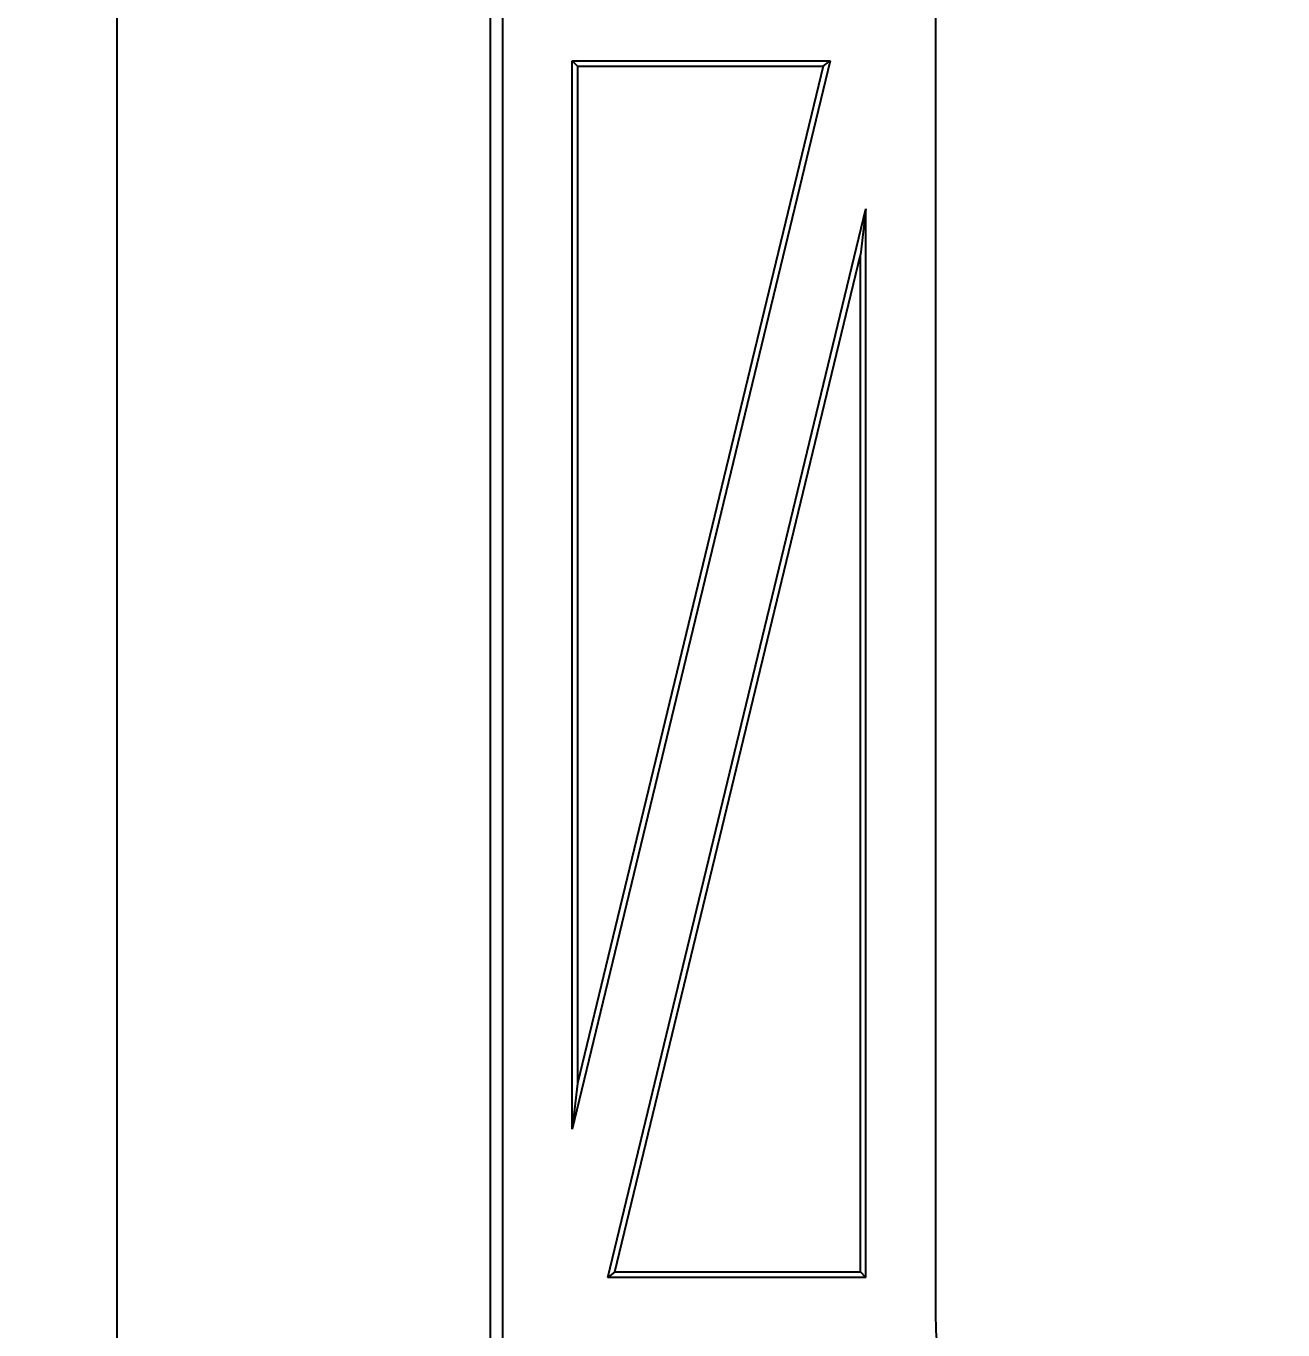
# Model space of a CAD drawing. Extents: x -268 to 907, y 393 to 1224.
# Drawn here: x 140.45 to 176.61, y 847.56 to 885.07 of the extents above; entities that cross this region are included whole.
import ezdxf

# ---------------------------------------------------------------- set-up
doc = ezdxf.new("R2010")
doc.units = 0
doc.header["$LTSCALE"] = 1.21
doc.header["$MEASUREMENT"] = 0
doc.layers.get('0').update_dxf_attribs({"linetype": 'CONTINUOUS'})
doc.layers.get('DEFPOINTS').update_dxf_attribs({"linetype": 'CONTINUOUS'})
doc.layers.add('DIM', color=82, linetype='CONTINUOUS')
doc.styles.get("Standard").update_dxf_attribs({"font": 'txt', "bigfont": 'gbcbig.shx'})
doc.styles.add('TXT', font='txt.shx', dxfattribs={"bigfont": 'gbcbig.shx'})
doc.dimstyles.new('Y3', dxfattribs={"dimtxt": 3, "dimasz": 2, "dimexe": 0.3, "dimexo": 0.3, "dimgap": 0.66, "dimtad": 0, "dimdec": 4, "dimdsep": 46, "dimtxsty": 'Standard', "dimcen": 0, "dimclrd": 3, "dimclre": 3, "dimadec": 0, "dimazin": 0, "dimtfac": 1, "dimtdec": 4, "dimtofl": 0, "dimtmove": 2, "dimatfit": 3, "dimfxl": 0, "dimtolj": 1, "dimarcsym": 0})

# ---------------------------------------------------------------- blocks, each defined once
blk = doc.blocks.new('_CLOSEDBLANK')
at = {"color": 0, "linetype": 'ByBlock'}
for p, q in [((-1, 0.167), (0, 0)), ((-1, 0.167), (-1, -0.167)), ((0, 0), (-1, -0.167))]:
    blk.add_line(p, q, dxfattribs=at)
blk = doc.blocks.new('*D51')
at = {"layer": 'DEFPOINTS', "color": 0}
for p in [(160.441, 1009.045), (143.078, 827.045), (153.815, 827.045)]:
    blk.add_point(p, dxfattribs=at)
at = {"layer": 'DIM', "color": 3, "lineweight": -2}
for p, q in [((160.141, 1009.045), (142.778, 1009.045)), ((143.078, 1007.045), (143.078, 923.372)), ((143.078, 829.045), (143.078, 912.718)), ((153.515, 827.045), (142.778, 827.045))]:
    blk.add_line(p, q, dxfattribs=at)
at = {"layer": 'DIM', "color": 3, "lineweight": -2, "xscale": 2, "yscale": 2, "zscale": 2}
for p, rotation in [((143.078, 1009.045), 90), ((143.078, 827.045), 270)]:
    blk.add_blockref('_CLOSEDBLANK', p, dxfattribs=dict(at, rotation=rotation))
at = {"layer": 'DIM', "color": 0, "insert": (143.078, 918.045), "char_height": 4, "attachment_point": 5, "rotation": 90, "style": 'TXT'}
blk.add_mtext('\\A1;182', dxfattribs=at)

msp = doc.modelspace()

# ---------------------------------------------------------------- linework, layer by layer
at = {"color": 7, "linetype": 'Continuous'}
for p, q in [((153.81469, 635.19808), (153.81469, 1018.89201)), ((154.16389, 1018.5428), (154.16389, 635.54728)), ((166.61469, 996.09201), (166.61469, 848.04504)), ((156.16444, 853.32942), (156.16444, 884.06852)), ((163.58595, 884.06852), (156.16444, 853.32942)), ((156.32166, 883.9113), (156.16444, 884.06852)), ((156.16444, 884.06852), (163.58595, 884.06852)), ((156.32166, 883.9113), (156.32166, 854.65054)), ((163.38625, 883.9113), (156.32166, 854.65054)), ((156.32166, 883.9113), (163.38625, 883.9113)), ((163.38625, 883.9113), (163.58595, 884.06852)), ((157.19317, 849.06852), (164.61469, 879.80763)), ((164.61469, 879.80763), (164.45746, 878.48651)), ((164.61469, 849.06852), (164.61469, 879.80763)), ((157.39287, 849.22575), (164.45746, 878.48651)), ((164.45746, 849.22575), (164.45746, 878.48651)), ((156.32166, 854.65054), (156.16444, 853.32942)), ((157.39287, 849.22575), (157.19317, 849.06852)), ((164.61469, 849.06852), (157.19317, 849.06852)), ((157.39287, 849.22575), (164.45746, 849.22575)), ((164.61469, 849.06852), (164.45746, 849.22575))]:
    msp.add_line(p, q, dxfattribs=at)
msp.add_arc((176.61469, 848.04504), 10, 180, 270, dxfattribs=at)

# ---------------------------------------------------------------- dimensions: what is measured, and where the dimension line sits
at = {"layer": 'DIM', "color": 0}
dim = msp.add_linear_dim(base=(143.07806, 827.04504), p1=(160.44107, 1009.04504), p2=(153.81469, 827.04504), angle=90, dimstyle='Y3', override={"dimtxt": 4, "dimdec": 2, "dimtxsty": 'TXT', "dimblk": 'CLOSEDBLANK', "dimtdec": 2, "dimtmove": 0, "dimldrblk": 'CLOSEDBLANK', "dimtzin": 0}, dxfattribs=at)
dim.commit()
dim.dimension.update_dxf_attribs({"geometry": '*D51', "text_midpoint": (143.07806, 918.04504)})

doc.saveas('drawing.dxf')
